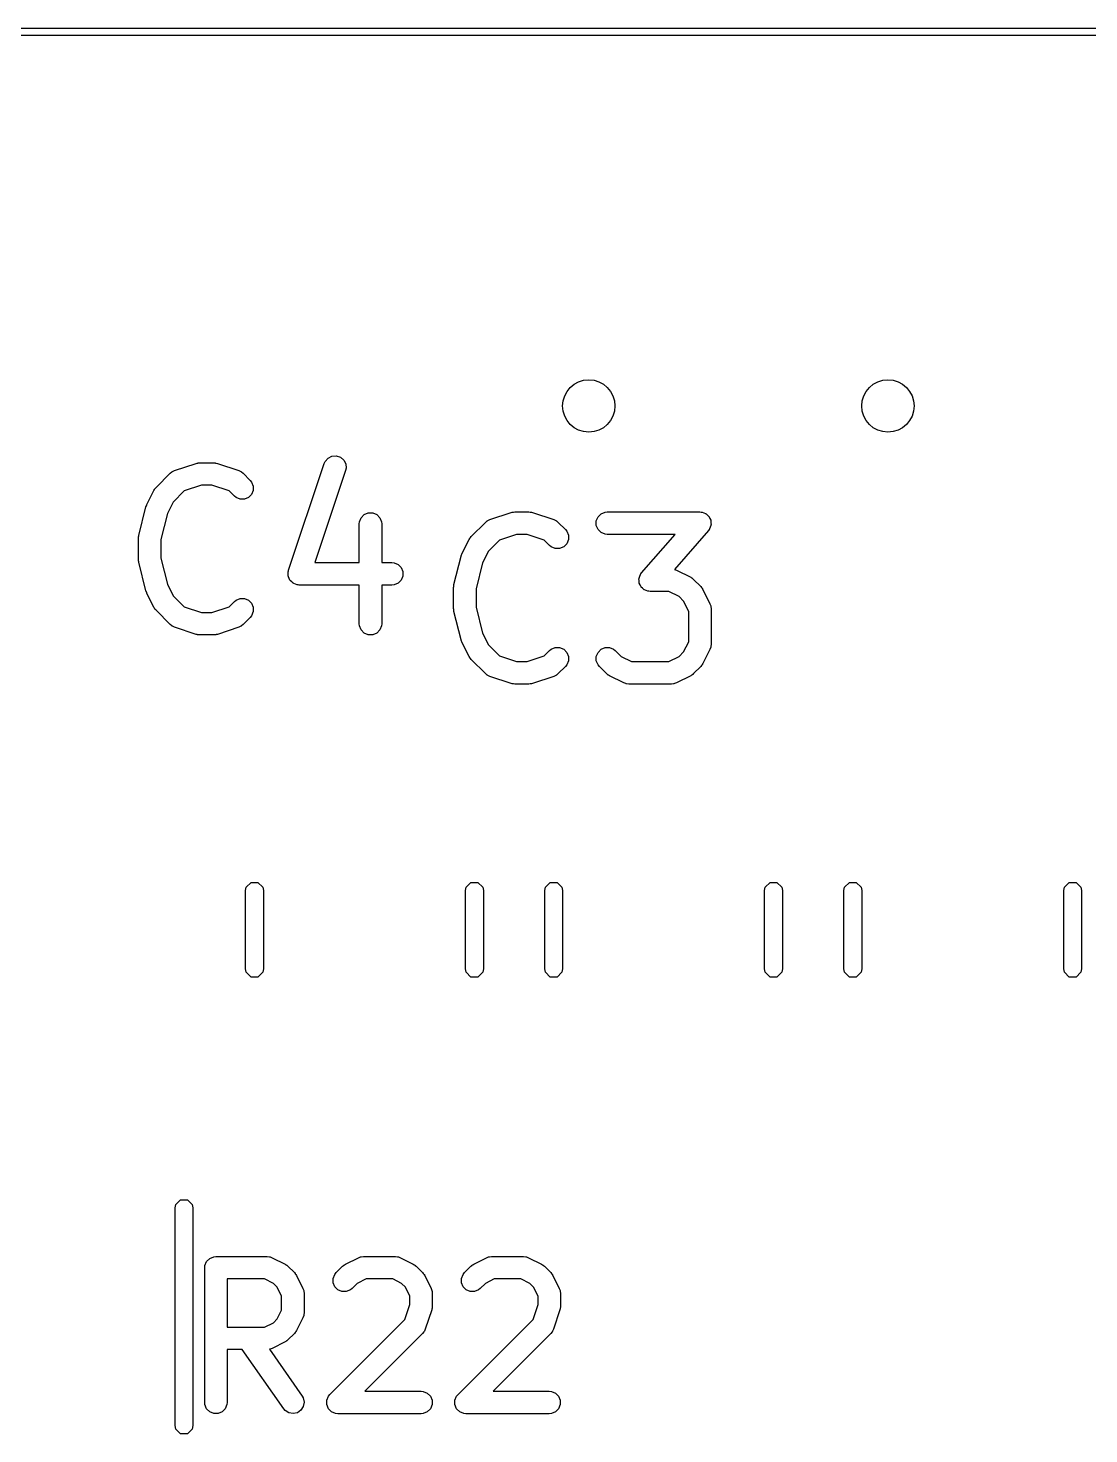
# Model space of a CAD drawing. Header units: millimetres. Extents: x 113.4 to 170.4, y -113 to -74.5.
# Drawn here: x 134.65 to 141.74, y -83.87 to -74.47 of the extents above; entities that cross this region are included whole.
import ezdxf

# ---------------------------------------------------------------- set-up
doc = ezdxf.new("R2010")
doc.units = ezdxf.units.MM
doc.layers.add('F.Silkscreen', color=41, linetype='CONTINUOUS', true_color=0xf2eda1)

msp = doc.modelspace()

# ---------------------------------------------------------------- linework, layer by layer
at = {"layer": 'F.Silkscreen', "linetype": 'CONTINUOUS'}
for p, q in [((115.4, -74.475), (168.4, -74.475)), ((168.4, -74.525), (115.4, -74.525)), ((135.631045, -77.431287), (135.773901, -77.383668)), ((135.773901, -77.383668), (135.781156, -77.382018)), ((135.781156, -77.382018), (135.782987, -77.38126)), ((135.782987, -77.38126), (135.78564, -77.380998)), ((135.78564, -77.380998), (135.788238, -77.380408)), ((135.788238, -77.380408), (135.790212, -77.380548)), ((135.790212, -77.380548), (135.797619, -77.379819)), ((135.797619, -77.379819), (135.892857, -77.379819)), ((135.892857, -77.379819), (135.900262, -77.380548)), ((135.900262, -77.380548), (135.902237, -77.380408)), ((135.902237, -77.380408), (135.904834, -77.380998)), ((135.904834, -77.380998), (135.907489, -77.38126)), ((135.907489, -77.38126), (135.90932, -77.382018)), ((135.90932, -77.382018), (135.916574, -77.383668)), ((135.916574, -77.383668), (136.059431, -77.431287)), ((136.393135, -78.097768), (136.63123, -77.383483)), ((136.63123, -77.383483), (136.637224, -77.370058)), ((136.637224, -77.370058), (136.656398, -77.347951)), ((136.656398, -77.347951), (136.682571, -77.334864)), ((136.682571, -77.334864), (136.711761, -77.332789)), ((136.711761, -77.332789), (136.739523, -77.342043)), ((136.739523, -77.342043), (136.761631, -77.361217)), ((136.761631, -77.361217), (136.774717, -77.387391)), ((136.774717, -77.387391), (136.776792, -77.416581)), ((135.506491, -77.544643), (135.601729, -77.449405)), ((135.601729, -77.449405), (135.613094, -77.440077)), ((135.613094, -77.440077), (135.615584, -77.439045)), ((135.615584, -77.439045), (135.617619, -77.437281)), ((135.617619, -77.437281), (135.631045, -77.431287)), ((136.059431, -77.431287), (136.072856, -77.437281)), ((136.072856, -77.437281), (136.074891, -77.439046)), ((136.074891, -77.439046), (136.077382, -77.440078)), ((136.077382, -77.440078), (136.088747, -77.449405)), ((136.088747, -77.449405), (136.136366, -77.497024)), ((136.136366, -77.497024), (136.145693, -77.508389)), ((136.773532, -77.430918), (136.568343, -78.046485)), ((136.776792, -77.416581), (136.773532, -77.430918)), ((135.444823, -77.659373), (135.492442, -77.564135)), ((135.492442, -77.564135), (135.496406, -77.557835)), ((135.496406, -77.557835), (135.497164, -77.556008)), ((135.497164, -77.556008), (135.498852, -77.553951)), ((135.498852, -77.553951), (135.500274, -77.551692)), ((135.500274, -77.551692), (135.501772, -77.550392)), ((135.501772, -77.550392), (135.506491, -77.544643)), ((135.695276, -77.56799), (135.621163, -77.642103)), ((135.809789, -77.529819), (135.695276, -77.56799)), ((135.880687, -77.529819), (135.809789, -77.529819)), ((135.9952, -77.56799), (135.880687, -77.529819)), ((136.0303, -77.60309), (135.9952, -77.56799)), ((136.145693, -77.508389), (136.156892, -77.535425)), ((136.156892, -77.564688), (136.145693, -77.591724)), ((136.156892, -77.535425), (136.156892, -77.564688)), ((135.391525, -77.8652), (135.439144, -77.674724)), ((135.439144, -77.674724), (135.439529, -77.673644)), ((135.439529, -77.673644), (135.439568, -77.673105)), ((135.439568, -77.673105), (135.441895, -77.667023)), ((135.441895, -77.667023), (135.444091, -77.660878)), ((135.444091, -77.660878), (135.444413, -77.660442)), ((135.444413, -77.660442), (135.444823, -77.659373)), ((135.621163, -77.642103), (135.582669, -77.71909)), ((136.041665, -77.612417), (136.0303, -77.60309)), ((136.068701, -77.623616), (136.041665, -77.612417)), ((136.097964, -77.623616), (136.068701, -77.623616)), ((136.125, -77.612417), (136.097964, -77.623616)), ((136.145693, -77.591724), (136.125, -77.612417)), ((135.582669, -77.71909), (135.539286, -77.892624)), ((136.865476, -77.788152), (136.866917, -77.77352)), ((136.866917, -77.77352), (136.878116, -77.746484)), ((136.878116, -77.746484), (136.898808, -77.725792)), ((136.898808, -77.725792), (136.925844, -77.714593)), ((136.925844, -77.714593), (136.955108, -77.714593)), ((136.955108, -77.714593), (136.982144, -77.725792)), ((136.982144, -77.725792), (137.002836, -77.746484)), ((137.002836, -77.746484), (137.014035, -77.77352)), ((137.014035, -77.77352), (137.015476, -77.788152)), ((137.613698, -77.872952), (137.708936, -77.777714)), ((137.708936, -77.777714), (137.720301, -77.768386)), ((137.720301, -77.768386), (137.722791, -77.767354)), ((137.722791, -77.767354), (137.724826, -77.76559)), ((137.724826, -77.76559), (137.738252, -77.759596)), ((137.738252, -77.759596), (137.881108, -77.711977)), ((137.881108, -77.711977), (137.888363, -77.710327)), ((137.888363, -77.710327), (137.890194, -77.709569)), ((137.890194, -77.709569), (137.892847, -77.709307)), ((137.892847, -77.709307), (137.895445, -77.708717)), ((137.895445, -77.708717), (137.897419, -77.708857)), ((137.897419, -77.708857), (137.904826, -77.708128)), ((137.904826, -77.708128), (138.000064, -77.708128)), ((138.000064, -77.708128), (138.007469, -77.708857)), ((138.007469, -77.708857), (138.009444, -77.708717)), ((138.009444, -77.708717), (138.012041, -77.709307)), ((138.012041, -77.709307), (138.014696, -77.709569)), ((138.014696, -77.709569), (138.016527, -77.710327)), ((138.016527, -77.710327), (138.023781, -77.711977)), ((138.023781, -77.711977), (138.166638, -77.759596)), ((138.166638, -77.759596), (138.180063, -77.76559)), ((138.180063, -77.76559), (138.182098, -77.767355)), ((138.182098, -77.767355), (138.184589, -77.768387)), ((138.184589, -77.768387), (138.195954, -77.777714)), ((138.195954, -77.777714), (138.243573, -77.825333)), ((138.450315, -77.768496), (138.461514, -77.74146)), ((138.450315, -77.79776), (138.450315, -77.768496)), ((138.461514, -77.74146), (138.482206, -77.720768)), ((138.482206, -77.720768), (138.509242, -77.709569)), ((138.509242, -77.709569), (138.523874, -77.708128)), ((138.523874, -77.708128), (139.142921, -77.708128)), ((139.142921, -77.708128), (139.150659, -77.70889)), ((139.150659, -77.70889), (139.152627, -77.708759)), ((139.152627, -77.708759), (139.153982, -77.709217)), ((139.153982, -77.709217), (139.157553, -77.709569)), ((139.157553, -77.709569), (139.16881, -77.714232)), ((139.16881, -77.714232), (139.180348, -77.718134)), ((139.180348, -77.718134), (139.182252, -77.719799)), ((139.182252, -77.719799), (139.184589, -77.720768)), ((139.184589, -77.720768), (139.193199, -77.729378)), ((139.193199, -77.729378), (139.202372, -77.737404)), ((139.202372, -77.737404), (139.203494, -77.739673)), ((139.203494, -77.739673), (139.205281, -77.74146)), ((139.205281, -77.74146), (139.209941, -77.75271)), ((139.209941, -77.75271), (139.215344, -77.763636)), ((139.215344, -77.763636), (139.215512, -77.766159)), ((139.215512, -77.766159), (139.21648, -77.768496)), ((139.21648, -77.768496), (139.21648, -77.78068)), ((135.390184, -77.87427), (135.390727, -77.868758)), ((135.390727, -77.868758), (135.391149, -77.867736)), ((135.391149, -77.867736), (135.391525, -77.8652)), ((136.865476, -78.046485), (136.865476, -77.788152)), ((137.015476, -77.788152), (137.015476, -78.046485)), ((137.608979, -77.878701), (137.613698, -77.872952)), ((137.916996, -77.858128), (137.802483, -77.896299)), ((137.987894, -77.858128), (137.916996, -77.858128)), ((138.102407, -77.896299), (137.987894, -77.858128)), ((138.243573, -77.825333), (138.2529, -77.836698)), ((138.2529, -77.836698), (138.264099, -77.863734)), ((138.264099, -77.863734), (138.264099, -77.892997)), ((138.461514, -77.824796), (138.450315, -77.79776)), ((138.482206, -77.845488), (138.461514, -77.824796)), ((138.509242, -77.856687), (138.482206, -77.845488)), ((138.523874, -77.858128), (138.509242, -77.856687)), ((138.977639, -77.858128), (138.523874, -77.858128)), ((138.753145, -78.114692), (138.977639, -77.858128)), ((139.199364, -77.832516), (138.972468, -78.091825)), ((139.203885, -77.826191), (139.199364, -77.832516)), ((139.205281, -77.824796), (139.203885, -77.826191)), ((139.205829, -77.823472), (139.205281, -77.824796)), ((139.207915, -77.820555), (139.205829, -77.823472)), ((139.211816, -77.809017), (139.207915, -77.820555)), ((139.21648, -77.79776), (139.211816, -77.809017)), ((139.21648, -77.78068), (139.21729, -77.792834)), ((139.21729, -77.792834), (139.21648, -77.795229)), ((139.21648, -77.795229), (139.21648, -77.79776)), ((135.389286, -77.88339), (135.389537, -77.880836)), ((135.389286, -78.026247), (135.389286, -77.88339)), ((135.389375, -77.879744), (135.390184, -77.87427)), ((135.389537, -77.880836), (135.389375, -77.879744)), ((135.539286, -77.892624), (135.539286, -78.017013)), ((137.55203, -77.987682), (137.599649, -77.892444)), ((137.599649, -77.892444), (137.603613, -77.886144)), ((137.603613, -77.886144), (137.604371, -77.884317)), ((137.604371, -77.884317), (137.606059, -77.88226)), ((137.606059, -77.88226), (137.607481, -77.880001)), ((137.607481, -77.880001), (137.608979, -77.878701)), ((137.802483, -77.896299), (137.72837, -77.970412)), ((138.137507, -77.931399), (138.102407, -77.896299)), ((138.148872, -77.940726), (138.137507, -77.931399)), ((138.175908, -77.951925), (138.148872, -77.940726)), ((138.205171, -77.951925), (138.175908, -77.951925)), ((138.232207, -77.940726), (138.205171, -77.951925)), ((138.2529, -77.920033), (138.232207, -77.940726)), ((138.264099, -77.892997), (138.2529, -77.920033)), ((135.389537, -78.0288), (135.389286, -78.026247)), ((135.389375, -78.029893), (135.389537, -78.0288)), ((135.390184, -78.035366), (135.389375, -78.029893)), ((135.390727, -78.040879), (135.390184, -78.035366)), ((135.391149, -78.0419), (135.390727, -78.040879)), ((135.391525, -78.044437), (135.391149, -78.0419)), ((135.439144, -78.234913), (135.391525, -78.044437)), ((135.539286, -78.017013), (135.582669, -78.190547)), ((136.568343, -78.046485), (136.865476, -78.046485)), ((137.015476, -78.046485), (137.083333, -78.046485)), ((137.083333, -78.046485), (137.097965, -78.047926)), ((137.097965, -78.047926), (137.125001, -78.059125)), ((137.125001, -78.059125), (137.145693, -78.079817)), ((137.498732, -78.193509), (137.546351, -78.003033)), ((137.546351, -78.003033), (137.546736, -78.001953)), ((137.546736, -78.001953), (137.546775, -78.001414)), ((137.546775, -78.001414), (137.549102, -77.995332)), ((137.549102, -77.995332), (137.551298, -77.989187)), ((137.551298, -77.989187), (137.55162, -77.988751)), ((137.55162, -77.988751), (137.55203, -77.987682)), ((137.689876, -78.047399), (137.646493, -78.220933)), ((137.72837, -77.970412), (137.689876, -78.047399)), ((136.389875, -78.112105), (136.390727, -78.108358)), ((136.390727, -78.12409), (136.389875, -78.112105)), ((136.390727, -78.106853), (136.391485, -78.105021)), ((136.390727, -78.108358), (136.390727, -78.106853)), ((136.390727, -78.136117), (136.390727, -78.12409)), ((136.391759, -78.138608), (136.390727, -78.136117)), ((136.391485, -78.105021), (136.393135, -78.097768)), ((136.39195, -78.141295), (136.391759, -78.138608)), ((136.397324, -78.152044), (136.39195, -78.141295)), ((136.401926, -78.163153), (136.397324, -78.152044)), ((137.145693, -78.079817), (137.156892, -78.106853)), ((137.156892, -78.136117), (137.145693, -78.163153)), ((137.156892, -78.106853), (137.156892, -78.136117)), ((138.735219, -78.154374), (138.736029, -78.151978)), ((138.736029, -78.166527), (138.735219, -78.154374)), ((138.736029, -78.149448), (138.740692, -78.13819)), ((138.736029, -78.151978), (138.736029, -78.149448)), ((138.740692, -78.13819), (138.744594, -78.126653)), ((138.744594, -78.126653), (138.746679, -78.123735)), ((138.746679, -78.123735), (138.747228, -78.122412)), ((138.747228, -78.122412), (138.748623, -78.121016)), ((138.748623, -78.121016), (138.753145, -78.114692)), ((138.972468, -78.091825), (138.985986, -78.096998)), ((138.985986, -78.096998), (139.081224, -78.144617)), ((139.081224, -78.144617), (139.087523, -78.148581)), ((139.087523, -78.148581), (139.089351, -78.149339)), ((139.089351, -78.149339), (139.091407, -78.151027)), ((139.091407, -78.151027), (139.093667, -78.152449)), ((139.093667, -78.152449), (139.094966, -78.153947)), ((139.094966, -78.153947), (139.100716, -78.158666)), ((135.439529, -78.235992), (135.439144, -78.234913)), ((135.439568, -78.236532), (135.439529, -78.235992)), ((135.441895, -78.242613), (135.439568, -78.236532)), ((135.444091, -78.248759), (135.441895, -78.242613)), ((135.444413, -78.249194), (135.444091, -78.248759)), ((135.582669, -78.190547), (135.621163, -78.267534)), ((136.403831, -78.165058), (136.401926, -78.163153)), ((136.405036, -78.167468), (136.403831, -78.165058)), ((136.414118, -78.175345), (136.405036, -78.167468)), ((136.422618, -78.183845), (136.414118, -78.175345)), ((136.425106, -78.184875), (136.422618, -78.183845)), ((136.427143, -78.186642), (136.425106, -78.184875)), ((136.438546, -78.190443), (136.427143, -78.186642)), ((136.449654, -78.195044), (136.438546, -78.190443)), ((136.45348, -78.19542), (136.449654, -78.195044)), ((136.454906, -78.195896), (136.45348, -78.19542)), ((136.45688, -78.195755), (136.454906, -78.195896)), ((136.464286, -78.196485), (136.45688, -78.195755)), ((136.865476, -78.196485), (136.464286, -78.196485)), ((136.865476, -78.454819), (136.865476, -78.196485)), ((137.083333, -78.196485), (137.015476, -78.196485)), ((137.015476, -78.196485), (137.015476, -78.454819)), ((137.097965, -78.195044), (137.083333, -78.196485)), ((137.125001, -78.183845), (137.097965, -78.195044)), ((137.145693, -78.163153), (137.125001, -78.183845)), ((137.496493, -78.211699), (137.496744, -78.209145)), ((137.496493, -78.354556), (137.496493, -78.211699)), ((137.496582, -78.208053), (137.497391, -78.202579)), ((137.496744, -78.209145), (137.496582, -78.208053)), ((137.497391, -78.202579), (137.497934, -78.197067)), ((137.497934, -78.197067), (137.498356, -78.196045)), ((137.498356, -78.196045), (137.498732, -78.193509)), ((137.646493, -78.220933), (137.646493, -78.345322)), ((138.736029, -78.178712), (138.736029, -78.166527)), ((138.736996, -78.181048), (138.736029, -78.178712)), ((138.737165, -78.183572), (138.736996, -78.181048)), ((138.742567, -78.194497), (138.737165, -78.183572)), ((138.747228, -78.205748), (138.742567, -78.194497)), ((138.749014, -78.207534), (138.747228, -78.205748)), ((138.750137, -78.209804), (138.749014, -78.207534)), ((138.759309, -78.217829), (138.750137, -78.209804)), ((138.76792, -78.22644), (138.759309, -78.217829)), ((138.770256, -78.227408), (138.76792, -78.22644)), ((138.772161, -78.229074), (138.770256, -78.227408)), ((138.783698, -78.232975), (138.772161, -78.229074)), ((138.794956, -78.237639), (138.783698, -78.232975)), ((138.798526, -78.23799), (138.794956, -78.237639)), ((138.799882, -78.238449), (138.798526, -78.23799)), ((138.801849, -78.238317), (138.799882, -78.238449)), ((138.809588, -78.23908), (138.801849, -78.238317)), ((138.93474, -78.23908), (138.809588, -78.23908)), ((139.003256, -78.273338), (138.93474, -78.23908)), ((139.100716, -78.158666), (139.148335, -78.206285)), ((139.148335, -78.206285), (139.153053, -78.212034)), ((139.153053, -78.212034), (139.154552, -78.213334)), ((139.154552, -78.213334), (139.155973, -78.215593)), ((139.155973, -78.215593), (139.157662, -78.21765)), ((139.157662, -78.21765), (139.158419, -78.219477)), ((139.158419, -78.219477), (139.162384, -78.225777)), ((139.162384, -78.225777), (139.210003, -78.321015)), ((135.444823, -78.250264), (135.444413, -78.249194)), ((135.492442, -78.345502), (135.444823, -78.250264)), ((135.621163, -78.267534), (135.695276, -78.341648)), ((135.695276, -78.341648), (135.809789, -78.379819)), ((135.880687, -78.379819), (135.9952, -78.341647)), ((135.9952, -78.341647), (136.030299, -78.306548)), ((136.030299, -78.306548), (136.041665, -78.29722)), ((136.041665, -78.29722), (136.068701, -78.286021)), ((136.068701, -78.286021), (136.097964, -78.286021)), ((136.097964, -78.286021), (136.125, -78.297219)), ((136.125, -78.297219), (136.145693, -78.317912)), ((136.145693, -78.317912), (136.156892, -78.344948)), ((139.033663, -78.303745), (139.003256, -78.273338)), ((139.067921, -78.372261), (139.033663, -78.303745)), ((139.210003, -78.321015), (139.215258, -78.334746)), ((139.215258, -78.334746), (139.215449, -78.337435)), ((139.215449, -78.337435), (139.21648, -78.339924)), ((139.21648, -78.339924), (139.217921, -78.354556)), ((135.496405, -78.351798), (135.492442, -78.345502)), ((135.497163, -78.353628), (135.496405, -78.351798)), ((135.498852, -78.355686), (135.497163, -78.353628)), ((135.500274, -78.357945), (135.498852, -78.355686)), ((135.501772, -78.359244), (135.500274, -78.357945)), ((135.506491, -78.364994), (135.501772, -78.359244)), ((135.601729, -78.460233), (135.506491, -78.364994)), ((135.809789, -78.379819), (135.880687, -78.379819)), ((136.136366, -78.412613), (136.088748, -78.460232)), ((136.145694, -78.401247), (136.136366, -78.412613)), ((136.156892, -78.374211), (136.145694, -78.401247)), ((136.156892, -78.344948), (136.156892, -78.374211)), ((137.496744, -78.357109), (137.496493, -78.354556)), ((137.496582, -78.358202), (137.496744, -78.357109)), ((137.497391, -78.363675), (137.496582, -78.358202)), ((137.497934, -78.369188), (137.497391, -78.363675)), ((137.498356, -78.370209), (137.497934, -78.369188)), ((137.498732, -78.372746), (137.498356, -78.370209)), ((137.546351, -78.563222), (137.498732, -78.372746)), ((137.646493, -78.345322), (137.689876, -78.518856)), ((139.067921, -78.574946), (139.067921, -78.372261)), ((139.217921, -78.354556), (139.217921, -78.592651)), ((135.613094, -78.469561), (135.601729, -78.460233)), ((135.615584, -78.470592), (135.613094, -78.469561)), ((135.617619, -78.472357), (135.615584, -78.470592)), ((135.631045, -78.478351), (135.617619, -78.472357)), ((135.773901, -78.52597), (135.631045, -78.478351)), ((135.781156, -78.527619), (135.773901, -78.52597)), ((135.782987, -78.528378), (135.781156, -78.527619)), ((135.78564, -78.528639), (135.782987, -78.528378)), ((135.788238, -78.52923), (135.78564, -78.528639)), ((135.790212, -78.529089), (135.788238, -78.52923)), ((135.797619, -78.529819), (135.790212, -78.529089)), ((135.892857, -78.529819), (135.797619, -78.529819)), ((135.900262, -78.529089), (135.892857, -78.529819)), ((135.902237, -78.52923), (135.900262, -78.529089)), ((135.904834, -78.528639), (135.902237, -78.52923)), ((135.907489, -78.528378), (135.904834, -78.528639)), ((135.90932, -78.527619), (135.907489, -78.528378)), ((135.916574, -78.52597), (135.90932, -78.527619)), ((136.059431, -78.478351), (135.916574, -78.52597)), ((136.072856, -78.472357), (136.059431, -78.478351)), ((136.074891, -78.470591), (136.072856, -78.472357)), ((136.077382, -78.46956), (136.074891, -78.470591)), ((136.088748, -78.460232), (136.077382, -78.46956)), ((136.866917, -78.469451), (136.865476, -78.454819)), ((136.878116, -78.496487), (136.866917, -78.469451)), ((136.898808, -78.517179), (136.878116, -78.496487)), ((136.925844, -78.528378), (136.898808, -78.517179)), ((136.955108, -78.528378), (136.925844, -78.528378)), ((136.982144, -78.517179), (136.955108, -78.528378)), ((137.002836, -78.496487), (136.982144, -78.517179)), ((137.014035, -78.469451), (137.002836, -78.496487)), ((137.015476, -78.454819), (137.014035, -78.469451)), ((137.689876, -78.518856), (137.72837, -78.595843)), ((137.546736, -78.564301), (137.546351, -78.563222)), ((137.546775, -78.564841), (137.546736, -78.564301)), ((137.549102, -78.570922), (137.546775, -78.564841)), ((137.551298, -78.577068), (137.549102, -78.570922)), ((137.55162, -78.577503), (137.551298, -78.577068)), ((137.55203, -78.578573), (137.55162, -78.577503)), ((137.599649, -78.673811), (137.55203, -78.578573)), ((137.72837, -78.595843), (137.802483, -78.669957)), ((138.148872, -78.625529), (138.175908, -78.61433)), ((138.175908, -78.61433), (138.205171, -78.61433)), ((138.205171, -78.61433), (138.232207, -78.625528)), ((138.482207, -78.625528), (138.509243, -78.61433)), ((138.509243, -78.61433), (138.538506, -78.61433)), ((138.538506, -78.61433), (138.565542, -78.625529)), ((139.033662, -78.643462), (139.067921, -78.574946)), ((139.215258, -78.612461), (139.210003, -78.626192)), ((139.215449, -78.609771), (139.215258, -78.612461)), ((139.21648, -78.607283), (139.215449, -78.609771)), ((139.217921, -78.592651), (139.21648, -78.607283)), ((137.603612, -78.680107), (137.599649, -78.673811)), ((137.60437, -78.681937), (137.603612, -78.680107)), ((137.606059, -78.683995), (137.60437, -78.681937)), ((137.607481, -78.686254), (137.606059, -78.683995)), ((137.608979, -78.687553), (137.607481, -78.686254)), ((137.613698, -78.693303), (137.608979, -78.687553)), ((137.708936, -78.788542), (137.613698, -78.693303)), ((137.802483, -78.669957), (137.916996, -78.708128)), ((137.916996, -78.708128), (137.987894, -78.708128)), ((137.987894, -78.708128), (138.102407, -78.669956)), ((138.102407, -78.669956), (138.137506, -78.634857)), ((138.137506, -78.634857), (138.148872, -78.625529)), ((138.232207, -78.625528), (138.2529, -78.646221)), ((138.2529, -78.646221), (138.264099, -78.673257)), ((138.264099, -78.70252), (138.252901, -78.729556)), ((138.264099, -78.673257), (138.264099, -78.70252)), ((138.450315, -78.673257), (138.461514, -78.646221)), ((138.450315, -78.70252), (138.450315, -78.673257)), ((138.461513, -78.729556), (138.450315, -78.70252)), ((138.461514, -78.646221), (138.482207, -78.625528)), ((138.565542, -78.625529), (138.576908, -78.634857)), ((138.576908, -78.634857), (138.61592, -78.67387)), ((138.61592, -78.67387), (138.684436, -78.708128)), ((138.684436, -78.708128), (138.93474, -78.708128)), ((138.93474, -78.708128), (139.003255, -78.67387)), ((139.003255, -78.67387), (139.033662, -78.643462)), ((139.210003, -78.626192), (139.162384, -78.72143)), ((137.720301, -78.79787), (137.708936, -78.788542)), ((137.722791, -78.798901), (137.720301, -78.79787)), ((137.724826, -78.800666), (137.722791, -78.798901)), ((137.738252, -78.80666), (137.724826, -78.800666)), ((137.881108, -78.854279), (137.738252, -78.80666)), ((138.166638, -78.80666), (138.023781, -78.854279)), ((138.180063, -78.800666), (138.166638, -78.80666)), ((138.182098, -78.7989), (138.180063, -78.800666)), ((138.184589, -78.797869), (138.182098, -78.7989)), ((138.195955, -78.788541), (138.184589, -78.797869)), ((138.243573, -78.740922), (138.195955, -78.788541)), ((138.252901, -78.729556), (138.243573, -78.740922)), ((138.47084, -78.740921), (138.461513, -78.729556)), ((138.518459, -78.788541), (138.47084, -78.740921)), ((138.524208, -78.793259), (138.518459, -78.788541)), ((138.525509, -78.794759), (138.524208, -78.793259)), ((138.527768, -78.796181), (138.525509, -78.794759)), ((138.529825, -78.797869), (138.527768, -78.796181)), ((138.531652, -78.798626), (138.529825, -78.797869)), ((138.537952, -78.802591), (138.531652, -78.798626)), ((138.63319, -78.85021), (138.537952, -78.802591)), ((139.081224, -78.802591), (138.985986, -78.85021)), ((139.087523, -78.798626), (139.081224, -78.802591)), ((139.089351, -78.797869), (139.087523, -78.798626)), ((139.091407, -78.796181), (139.089351, -78.797869)), ((139.093667, -78.794759), (139.091407, -78.796181)), ((139.094967, -78.793259), (139.093667, -78.794759)), ((139.100717, -78.788541), (139.094967, -78.793259)), ((139.148335, -78.740922), (139.100717, -78.788541)), ((139.153053, -78.735172), (139.148335, -78.740922)), ((139.154552, -78.733873), (139.153053, -78.735172)), ((139.155973, -78.731614), (139.154552, -78.733873)), ((139.157663, -78.729556), (139.155973, -78.731614)), ((139.15842, -78.727726), (139.157663, -78.729556)), ((139.162384, -78.72143), (139.15842, -78.727726)), ((137.888363, -78.855928), (137.881108, -78.854279)), ((137.890194, -78.856687), (137.888363, -78.855928)), ((137.892847, -78.856948), (137.890194, -78.856687)), ((137.895445, -78.857539), (137.892847, -78.856948)), ((137.897419, -78.857398), (137.895445, -78.857539)), ((137.904826, -78.858128), (137.897419, -78.857398)), ((138.000064, -78.858128), (137.904826, -78.858128)), ((138.007469, -78.857398), (138.000064, -78.858128)), ((138.009444, -78.857539), (138.007469, -78.857398)), ((138.012041, -78.856948), (138.009444, -78.857539)), ((138.014696, -78.856687), (138.012041, -78.856948)), ((138.016527, -78.855928), (138.014696, -78.856687)), ((138.023781, -78.854279), (138.016527, -78.855928)), ((138.646921, -78.855465), (138.63319, -78.85021)), ((138.64961, -78.855656), (138.646921, -78.855465)), ((138.652099, -78.856687), (138.64961, -78.855656)), ((138.666731, -78.858128), (138.652099, -78.856687)), ((138.952445, -78.858128), (138.666731, -78.858128)), ((138.967077, -78.856687), (138.952445, -78.858128)), ((138.969566, -78.855655), (138.967077, -78.856687)), ((138.972254, -78.855465), (138.969566, -78.855655)), ((138.985986, -78.85021), (138.972254, -78.855465)), ((136.105, -80.238748), (136.109567, -80.215787)), ((136.109567, -80.215787), (136.142039, -80.183315)), ((136.142039, -80.183315), (136.187961, -80.183315)), ((136.187961, -80.183315), (136.220433, -80.215787)), ((136.220433, -80.215787), (136.225, -80.238748)), ((137.575, -80.238748), (137.579567, -80.215787)), ((137.579567, -80.215787), (137.612039, -80.183315)), ((137.612039, -80.183315), (137.657961, -80.183315)), ((137.657961, -80.183315), (137.690433, -80.215787)), ((137.690433, -80.215787), (137.695, -80.238748)), ((138.105, -80.238748), (138.109567, -80.215787)), ((138.109567, -80.215787), (138.142039, -80.183315)), ((138.142039, -80.183315), (138.187961, -80.183315)), ((138.187961, -80.183315), (138.220433, -80.215787)), ((138.220433, -80.215787), (138.225, -80.238748)), ((139.575, -80.238748), (139.579567, -80.215787)), ((139.579567, -80.215787), (139.612039, -80.183315)), ((139.612039, -80.183315), (139.657961, -80.183315)), ((139.657961, -80.183315), (139.690433, -80.215787)), ((139.690433, -80.215787), (139.695, -80.238748)), ((140.105, -80.238748), (140.109567, -80.215787)), ((140.109567, -80.215787), (140.142039, -80.183315)), ((140.142039, -80.183315), (140.187961, -80.183315)), ((140.187961, -80.183315), (140.220433, -80.215787)), ((140.220433, -80.215787), (140.225, -80.238748)), ((141.575, -80.238748), (141.579567, -80.215787)), ((141.579567, -80.215787), (141.612039, -80.183315)), ((141.612039, -80.183315), (141.657961, -80.183315)), ((141.657961, -80.183315), (141.690433, -80.215787)), ((141.690433, -80.215787), (141.695, -80.238748)), ((136.105, -80.761252), (136.105, -80.238748)), ((136.225, -80.238748), (136.225, -80.761252)), ((137.575, -80.761252), (137.575, -80.238748)), ((137.695, -80.238748), (137.695, -80.761252)), ((138.105, -80.761252), (138.105, -80.238748)), ((138.225, -80.238748), (138.225, -80.761252)), ((139.575, -80.761252), (139.575, -80.238748)), ((139.695, -80.238748), (139.695, -80.761252)), ((140.105, -80.761252), (140.105, -80.238748)), ((140.225, -80.238748), (140.225, -80.761252)), ((141.575, -80.761252), (141.575, -80.238748)), ((141.695, -80.238748), (141.695, -80.761252)), ((136.109567, -80.784213), (136.105, -80.761252)), ((136.142039, -80.816685), (136.109567, -80.784213)), ((136.220433, -80.784213), (136.187961, -80.816685)), ((136.225, -80.761252), (136.220433, -80.784213)), ((137.579567, -80.784213), (137.575, -80.761252)), ((137.612039, -80.816685), (137.579567, -80.784213)), ((137.690433, -80.784213), (137.657961, -80.816685)), ((137.695, -80.761252), (137.690433, -80.784213)), ((138.109567, -80.784213), (138.105, -80.761252)), ((138.142039, -80.816685), (138.109567, -80.784213)), ((138.220433, -80.784213), (138.187961, -80.816685)), ((138.225, -80.761252), (138.220433, -80.784213)), ((139.579567, -80.784213), (139.575, -80.761252)), ((139.612039, -80.816685), (139.579567, -80.784213)), ((139.690433, -80.784213), (139.657961, -80.816685)), ((139.695, -80.761252), (139.690433, -80.784213)), ((140.109567, -80.784213), (140.105, -80.761252)), ((140.142039, -80.816685), (140.109567, -80.784213)), ((140.220433, -80.784213), (140.187961, -80.816685)), ((140.225, -80.761252), (140.220433, -80.784213)), ((141.579567, -80.784213), (141.575, -80.761252)), ((141.612039, -80.816685), (141.579567, -80.784213)), ((141.690433, -80.784213), (141.657961, -80.816685)), ((141.695, -80.761252), (141.690433, -80.784213)), ((136.187961, -80.816685), (136.142039, -80.816685)), ((137.657961, -80.816685), (137.612039, -80.816685)), ((138.187961, -80.816685), (138.142039, -80.816685)), ((139.657961, -80.816685), (139.612039, -80.816685)), ((140.187961, -80.816685), (140.142039, -80.816685)), ((141.657961, -80.816685), (141.612039, -80.816685)), ((135.633516, -82.359089), (135.638083, -82.336128)), ((135.633516, -83.813217), (135.633516, -82.359089)), ((135.638083, -82.336128), (135.670555, -82.303656)), ((135.670555, -82.303656), (135.716477, -82.303656)), ((135.716477, -82.303656), (135.748949, -82.336128)), ((135.748949, -82.336128), (135.753516, -82.359089)), ((135.753516, -82.359089), (135.753516, -83.813217)), ((135.832142, -82.758557), (135.833583, -82.743925)), ((135.833583, -82.743925), (135.844782, -82.716889)), ((135.844782, -82.716889), (135.865474, -82.696197)), ((135.865474, -82.696197), (135.89251, -82.684998)), ((135.89251, -82.684998), (135.907142, -82.683557)), ((135.907142, -82.683557), (136.249999, -82.683557)), ((136.249999, -82.683557), (136.264631, -82.684998)), ((136.264631, -82.684998), (136.26712, -82.686029)), ((136.26712, -82.686029), (136.269808, -82.68622)), ((136.269808, -82.68622), (136.28354, -82.691475)), ((136.28354, -82.691475), (136.369255, -82.734332)), ((136.369255, -82.734332), (136.375554, -82.738296)), ((136.375554, -82.738296), (136.377382, -82.739054)), ((136.377382, -82.739054), (136.379438, -82.740742)), ((136.379438, -82.740742), (136.381698, -82.742164)), ((136.381698, -82.742164), (136.382997, -82.743662)), ((136.382997, -82.743662), (136.388747, -82.748381)), ((136.388747, -82.748381), (136.431604, -82.791238)), ((136.711252, -82.791238), (136.754109, -82.748381)), ((136.754109, -82.748381), (136.759858, -82.743662)), ((136.759858, -82.743662), (136.761158, -82.742164)), ((136.761158, -82.742164), (136.763417, -82.740742)), ((136.763417, -82.740742), (136.765474, -82.739054)), ((136.765474, -82.739054), (136.767301, -82.738296)), ((136.767301, -82.738296), (136.773601, -82.734332)), ((136.773601, -82.734332), (136.859316, -82.691475)), ((136.859316, -82.691475), (136.873048, -82.68622)), ((136.873048, -82.68622), (136.875735, -82.686029)), ((136.875735, -82.686029), (136.878225, -82.684998)), ((136.878225, -82.684998), (136.892857, -82.683557)), ((136.892857, -82.683557), (137.107142, -82.683557)), ((137.107142, -82.683557), (137.121774, -82.684998)), ((137.121774, -82.684998), (137.124263, -82.686029)), ((137.124263, -82.686029), (137.126951, -82.68622)), ((137.126951, -82.68622), (137.140683, -82.691475)), ((137.140683, -82.691475), (137.226398, -82.734332)), ((137.226398, -82.734332), (137.232697, -82.738296)), ((137.232697, -82.738296), (137.234525, -82.739054)), ((137.234525, -82.739054), (137.236581, -82.740742)), ((137.236581, -82.740742), (137.238841, -82.742164)), ((137.238841, -82.742164), (137.24014, -82.743662)), ((137.24014, -82.743662), (137.24589, -82.748381)), ((137.24589, -82.748381), (137.288747, -82.791238)), ((137.568395, -82.791238), (137.611252, -82.748381)), ((137.611252, -82.748381), (137.617001, -82.743662)), ((137.617001, -82.743662), (137.618301, -82.742164)), ((137.618301, -82.742164), (137.62056, -82.740742)), ((137.62056, -82.740742), (137.622617, -82.739054)), ((137.622617, -82.739054), (137.624444, -82.738296)), ((137.624444, -82.738296), (137.630744, -82.734332)), ((137.630744, -82.734332), (137.716459, -82.691475)), ((137.716459, -82.691475), (137.730191, -82.68622)), ((137.730191, -82.68622), (137.732878, -82.686029)), ((137.732878, -82.686029), (137.735368, -82.684998)), ((137.735368, -82.684998), (137.75, -82.683557)), ((137.75, -82.683557), (137.964285, -82.683557)), ((137.964285, -82.683557), (137.978917, -82.684998)), ((137.978917, -82.684998), (137.981406, -82.686029)), ((137.981406, -82.686029), (137.984094, -82.68622)), ((137.984094, -82.68622), (137.997826, -82.691475)), ((137.997826, -82.691475), (138.083541, -82.734332)), ((138.083541, -82.734332), (138.08984, -82.738296)), ((138.08984, -82.738296), (138.091668, -82.739054)), ((138.091668, -82.739054), (138.093724, -82.740742)), ((138.093724, -82.740742), (138.095984, -82.742164)), ((138.095984, -82.742164), (138.097283, -82.743662)), ((138.097283, -82.743662), (138.103033, -82.748381)), ((138.103033, -82.748381), (138.14589, -82.791238)), ((135.832142, -83.658557), (135.832142, -82.758557)), ((136.232294, -82.833557), (135.982142, -82.833557)), ((135.982142, -82.833557), (135.982142, -83.154985)), ((136.291287, -82.863053), (136.232294, -82.833557)), ((136.431604, -82.791238), (136.436322, -82.796987)), ((136.436322, -82.796987), (136.437821, -82.798287)), ((136.437821, -82.798287), (136.439242, -82.800546)), ((136.439242, -82.800546), (136.440931, -82.802603)), ((136.440931, -82.802603), (136.441688, -82.80443)), ((136.441688, -82.80443), (136.445653, -82.81073)), ((136.445653, -82.81073), (136.48851, -82.896444)), ((136.690726, -82.82964), (136.701925, -82.802603)), ((136.690726, -82.858902), (136.690726, -82.82964)), ((136.701925, -82.802603), (136.711252, -82.791238)), ((136.910562, -82.833557), (136.851568, -82.863053)), ((137.089437, -82.833557), (136.910562, -82.833557)), ((137.14843, -82.863053), (137.089437, -82.833557)), ((137.288747, -82.791238), (137.293465, -82.796987)), ((137.293465, -82.796987), (137.294964, -82.798287)), ((137.294964, -82.798287), (137.296385, -82.800546)), ((137.296385, -82.800546), (137.298074, -82.802603)), ((137.298074, -82.802603), (137.298831, -82.80443)), ((137.298831, -82.80443), (137.302796, -82.81073)), ((137.302796, -82.81073), (137.345653, -82.896444)), ((137.547869, -82.82964), (137.559068, -82.802603)), ((137.547869, -82.858902), (137.547869, -82.82964)), ((137.559068, -82.802603), (137.568395, -82.791238)), ((137.767705, -82.833557), (137.708711, -82.863053)), ((137.94658, -82.833557), (137.767705, -82.833557)), ((138.005573, -82.863053), (137.94658, -82.833557)), ((138.14589, -82.791238), (138.150608, -82.796987)), ((138.150608, -82.796987), (138.152107, -82.798287)), ((138.152107, -82.798287), (138.153528, -82.800546)), ((138.153528, -82.800546), (138.155217, -82.802603)), ((138.155217, -82.802603), (138.155974, -82.80443)), ((138.155974, -82.80443), (138.159939, -82.81073)), ((138.159939, -82.81073), (138.202796, -82.896444)), ((136.316932, -82.888698), (136.291287, -82.863053)), ((136.346428, -82.94769), (136.316932, -82.888698)), ((136.48851, -82.896444), (136.493765, -82.910176)), ((136.493765, -82.910176), (136.493955, -82.912863)), ((136.493955, -82.912863), (136.494987, -82.915353)), ((136.494987, -82.915353), (136.496428, -82.929985)), ((136.496428, -82.929985), (136.496428, -83.058557)), ((136.701925, -82.885939), (136.690726, -82.858902)), ((136.722617, -82.906631), (136.701925, -82.885939)), ((136.749654, -82.91783), (136.722617, -82.906631)), ((136.778916, -82.91783), (136.749654, -82.91783)), ((136.805953, -82.906631), (136.778916, -82.91783)), ((136.817318, -82.897304), (136.805953, -82.906631)), ((136.851568, -82.863053), (136.817318, -82.897304)), ((137.174075, -82.888698), (137.14843, -82.863053)), ((137.203571, -82.94769), (137.174075, -82.888698)), ((137.345653, -82.896444), (137.350908, -82.910176)), ((137.350908, -82.910176), (137.351098, -82.912863)), ((137.351098, -82.912863), (137.35213, -82.915353)), ((137.35213, -82.915353), (137.353571, -82.929985)), ((137.353571, -82.929985), (137.353571, -83.0157)), ((137.559068, -82.885939), (137.547869, -82.858902)), ((137.57976, -82.906631), (137.559068, -82.885939)), ((137.606797, -82.91783), (137.57976, -82.906631)), ((137.636059, -82.91783), (137.606797, -82.91783)), ((137.663096, -82.906631), (137.636059, -82.91783)), ((137.674461, -82.897304), (137.663096, -82.906631)), ((137.708711, -82.863053), (137.674461, -82.897304)), ((138.031218, -82.888698), (138.005573, -82.863053)), ((138.060714, -82.94769), (138.031218, -82.888698)), ((138.202796, -82.896444), (138.208051, -82.910176)), ((138.208051, -82.910176), (138.208241, -82.912863)), ((138.208241, -82.912863), (138.209273, -82.915353)), ((138.209273, -82.915353), (138.210714, -82.929985)), ((138.210714, -82.929985), (138.210714, -83.0157)), ((136.346428, -83.040852), (136.346428, -82.94769)), ((137.170162, -83.103757), (137.203571, -83.00353)), ((137.203571, -83.00353), (137.203571, -82.94769)), ((137.349722, -83.039417), (137.306865, -83.167988)), ((137.351371, -83.032163), (137.349722, -83.039417)), ((137.35213, -83.030332), (137.351371, -83.032163)), ((137.352391, -83.027677), (137.35213, -83.030332)), ((137.352982, -83.02508), (137.352391, -83.027677)), ((137.353571, -83.0157), (137.352841, -83.023105)), ((137.352841, -83.023105), (137.352982, -83.02508)), ((138.027305, -83.103757), (138.060714, -83.00353)), ((138.060714, -83.00353), (138.060714, -82.94769)), ((138.206865, -83.039417), (138.164008, -83.167988)), ((138.208514, -83.032163), (138.206865, -83.039417)), ((138.209273, -83.030332), (138.208514, -83.032163)), ((138.209534, -83.027677), (138.209273, -83.030332)), ((138.210125, -83.02508), (138.209534, -83.027677)), ((138.210714, -83.0157), (138.209984, -83.023105)), ((138.209984, -83.023105), (138.210125, -83.02508)), ((136.232294, -83.154985), (136.291287, -83.125488)), ((136.291287, -83.125488), (136.316932, -83.099844)), ((136.316932, -83.099844), (136.346428, -83.040852)), ((136.48851, -83.092098), (136.445653, -83.177812)), ((136.493765, -83.078366), (136.48851, -83.092098)), ((136.493955, -83.075678), (136.493765, -83.078366)), ((136.494987, -83.073189), (136.493955, -83.075678)), ((136.496428, -83.058557), (136.494987, -83.073189)), ((136.668395, -83.605524), (137.170162, -83.103757)), ((137.525538, -83.605524), (138.027305, -83.103757)), ((135.982142, -83.154985), (136.232294, -83.154985)), ((136.431604, -83.197304), (136.388747, -83.240161)), ((136.436322, -83.191554), (136.431604, -83.197304)), ((136.437821, -83.190255), (136.436322, -83.191554)), ((136.439242, -83.187995), (136.437821, -83.190255)), ((136.440931, -83.185939), (136.439242, -83.187995)), ((136.441688, -83.184111), (136.440931, -83.185939)), ((136.445653, -83.177812), (136.441688, -83.184111)), ((137.288747, -83.197304), (136.902494, -83.583557)), ((137.298074, -83.185939), (137.288747, -83.197304)), ((137.299104, -83.18345), (137.298074, -83.185939)), ((137.300871, -83.181414), (137.299104, -83.18345)), ((137.306865, -83.167988), (137.300871, -83.181414)), ((138.14589, -83.197304), (137.759637, -83.583557)), ((138.155217, -83.185939), (138.14589, -83.197304)), ((138.156247, -83.18345), (138.155217, -83.185939)), ((138.158014, -83.181414), (138.156247, -83.18345)), ((138.164008, -83.167988), (138.158014, -83.181414)), ((136.082379, -83.304985), (135.982142, -83.304985)), ((135.982142, -83.304985), (135.982142, -83.658557)), ((136.359986, -83.701567), (136.082379, -83.304985)), ((136.264631, -83.303544), (136.264478, -83.303558)), ((136.264478, -83.303558), (136.482871, -83.615548)), ((136.26712, -83.302512), (136.264631, -83.303544)), ((136.269808, -83.302322), (136.26712, -83.302512)), ((136.28354, -83.297067), (136.269808, -83.302322)), ((136.369255, -83.25421), (136.28354, -83.297067)), ((136.375554, -83.250245), (136.369255, -83.25421)), ((136.377382, -83.249488), (136.375554, -83.250245)), ((136.379438, -83.247799), (136.377382, -83.249488)), ((136.381698, -83.246378), (136.379438, -83.247799)), ((136.382997, -83.244879), (136.381698, -83.246378)), ((136.388747, -83.240161), (136.382997, -83.244879)), ((136.902494, -83.583557), (137.278571, -83.583557)), ((137.278571, -83.583557), (137.293203, -83.584998)), ((137.293203, -83.584998), (137.320239, -83.596197)), ((137.320239, -83.596197), (137.340931, -83.616889)), ((137.759637, -83.583557), (138.135714, -83.583557)), ((138.135714, -83.583557), (138.150346, -83.584998)), ((138.150346, -83.584998), (138.177382, -83.596197)), ((138.177382, -83.596197), (138.198074, -83.616889)), ((135.833583, -83.673189), (135.832142, -83.658557)), ((135.844782, -83.700225), (135.833583, -83.673189)), ((135.980701, -83.673189), (135.969502, -83.700225)), ((135.982142, -83.658557), (135.980701, -83.673189)), ((136.491325, -83.68575), (136.475599, -83.710428)), ((136.482871, -83.615548), (136.490081, -83.628361)), ((136.490081, -83.628361), (136.496411, -83.656932)), ((136.496411, -83.656932), (136.491325, -83.68575)), ((136.647869, -83.643925), (136.659068, -83.616889)), ((136.647869, -83.673189), (136.647869, -83.643925)), ((136.659068, -83.700225), (136.647869, -83.673189)), ((136.659068, -83.616889), (136.668395, -83.605524)), ((137.340931, -83.616889), (137.35213, -83.643925)), ((137.35213, -83.673189), (137.340931, -83.700225)), ((137.35213, -83.643925), (137.35213, -83.673189)), ((137.505012, -83.643925), (137.516211, -83.616889)), ((137.505012, -83.673189), (137.505012, -83.643925)), ((137.516211, -83.700225), (137.505012, -83.673189)), ((137.516211, -83.616889), (137.525538, -83.605524)), ((138.198074, -83.616889), (138.209273, -83.643925)), ((138.209273, -83.673189), (138.198074, -83.700225)), ((138.209273, -83.643925), (138.209273, -83.673189)), ((135.865474, -83.720917), (135.844782, -83.700225)), ((135.89251, -83.732116), (135.865474, -83.720917)), ((135.921774, -83.732116), (135.89251, -83.732116)), ((135.94881, -83.720917), (135.921774, -83.732116)), ((135.969502, -83.700225), (135.94881, -83.720917)), ((136.369557, -83.712728), (136.359986, -83.701567)), ((136.394236, -83.728454), (136.369557, -83.712728)), ((136.423054, -83.73354), (136.394236, -83.728454)), ((136.451625, -83.72721), (136.423054, -83.73354)), ((136.475599, -83.710428), (136.451625, -83.72721)), ((136.67976, -83.720917), (136.659068, -83.700225)), ((136.706796, -83.732116), (136.67976, -83.720917)), ((136.721428, -83.733557), (136.706796, -83.732116)), ((137.278571, -83.733557), (136.721428, -83.733557)), ((137.293203, -83.732116), (137.278571, -83.733557)), ((137.320239, -83.720917), (137.293203, -83.732116)), ((137.340931, -83.700225), (137.320239, -83.720917)), ((137.536903, -83.720917), (137.516211, -83.700225)), ((137.563939, -83.732116), (137.536903, -83.720917)), ((137.578571, -83.733557), (137.563939, -83.732116)), ((138.135714, -83.733557), (137.578571, -83.733557)), ((138.150346, -83.732116), (138.135714, -83.733557)), ((138.177382, -83.720917), (138.150346, -83.732116)), ((138.198074, -83.700225), (138.177382, -83.720917)), ((135.638083, -83.836178), (135.633516, -83.813217)), ((135.670555, -83.86865), (135.638083, -83.836178)), ((135.716477, -83.86865), (135.670555, -83.86865)), ((135.748949, -83.836178), (135.716477, -83.86865)), ((135.753516, -83.813217), (135.748949, -83.836178))]:
    msp.add_line(p, q, dxfattribs=at)
at = {"layer": 'F.Silkscreen'}
for centre in [(138.4, -77), (138.4, -77), (140.4, -77), (140.4, -77)]:
    msp.add_circle(centre, 0.175, dxfattribs=at)

doc.saveas('drawing.dxf')
